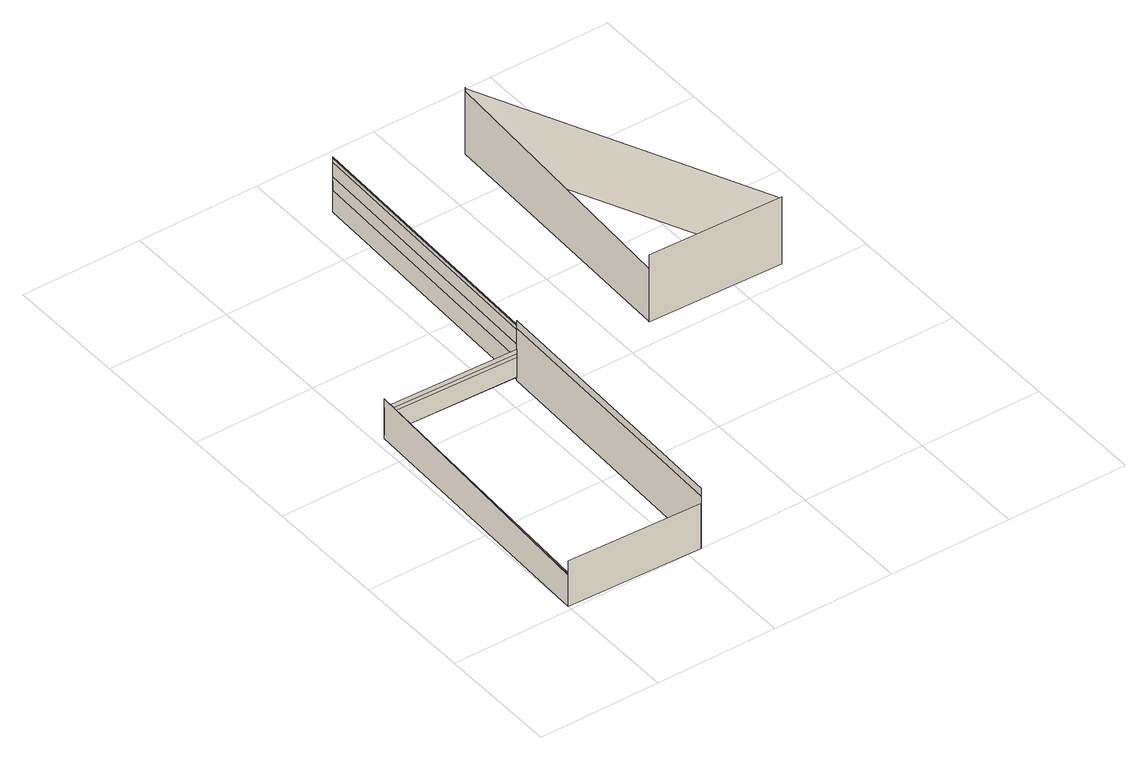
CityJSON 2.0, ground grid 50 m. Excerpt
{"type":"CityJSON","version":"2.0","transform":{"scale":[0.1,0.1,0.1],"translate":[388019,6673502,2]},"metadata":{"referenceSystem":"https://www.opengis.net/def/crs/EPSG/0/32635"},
"CityObjects":{
"building1":{"type":"Building","attributes":{"measuredHeight":15.3,"roofType":"1000","storeysAboveGround":4,"yearOfConstruction":2017,"class":"Omakotitalot","function":"Yhden asunnon talot","usage":"Asuinrakennus","VTJ_PRT":"103520367N","RATU":63323},"address":[{"CountryName":"Finland","LocalityName":"Helsinki","ThoroughfareNumber":"31","ThoroughfareName":"Arcturuksenkatu","PostalCode":"00540"}],"geometry":[{"type":"MultiSurface","lod":"2","boundaries":[[[0,1,2,1]]],"semantics":{"surfaces":[{"type":"WallSurface"}],"values":[0]}}]},
"building2":{"type":"Building","attributes":{"measuredHeight":16.5,"roofType":"2100;2100","storeysAboveGround":4,"yearOfConstruction":2015,"class":"Asuinkerrostalot","function":"Muut kerrostalot","usage":"Asuinrakennus","VTJ_PRT":"102821537S","RATU":62413},"address":[{"CountryName":"Finland","LocalityName":"Helsinki","ThoroughfareNumber":"6","ThoroughfareName":"Arcturuksenkatu","PostalCode":"00540"}],"geometry":[{"type":"Solid","lod":"2","boundaries":[[[[3,4,5]],[[6,7,8]],[[9,6,8]],[[10,11,8]],[[8,5,12,11]],[[4,12,5]],[[13,10,8]],[[5,14,3]],[[6,13,8]],[[7,15,8]],[[8,11,13]],[[6,8,15]],[[8,15,16,9]],[[3,14,13]],[[8,13,14,5]],[[11,15,8]],[[6,15,7,6,9,16,12,4,3,13,11,10,13]],[[16,15,11,12]]]],"semantics":{"surfaces":[{"type":"WallSurface"},{"type":"RoofSurface"}],"values":[[0,0,0,0,0,0,0,0,0,0,0,0,0,1,0,0,1,1]]}}]},
"building3":{"type":"Building","attributes":{"measuredHeight":16.9,"roofType":"1000","yearOfConstruction":2013,"usage":"Varastorakennus"},"address":[{"CountryName":"Finland","LocalityName":"Helsinki"}]},
"building4":{"type":"Building","attributes":{"measuredHeight":12.6,"roofType":"1000","storeysAboveGround":4,"yearOfConstruction":2019,"class":"Asuinkerrostalot","function":"Muut kerrostalot","usage":"Asuinrakennus","VTJ_PRT":"1036517561","RATU":66213},"address":[{"CountryName":"Finland","LocalityName":"Helsinki","ThoroughfareNumber":"9","ThoroughfareName":"Polariksenkatu","PostalCode":"00540"}]},
"building5":{"type":"Building","attributes":{"measuredHeight":11,"roofType":"1000","yearOfConstruction":2018,"usage":"Varastorakennus","RATU":0},"address":[{"CountryName":"Finland","LocalityName":"Helsinki"}]},
"building6":{"type":"Building","attributes":{"measuredHeight":26.6,"roofType":"1000","yearOfConstruction":2015,"usage":"Asuinrakennus","RATU":0},"address":[{"CountryName":"Finland","LocalityName":"Helsinki","ThoroughfareNumber":"4","ThoroughfareName":"Capellan puistotie","PostalCode":"00540"}],"geometry":[{"type":"Solid","lod":"2","boundaries":[[[[17,18,19,20]],[[20,21,22,17]],[[23,20,21,24,25]],[[18,22,21,19]],[[20,19,21]],[[17,22,26]],[[17,26,22,18]],[[23,25,24,20]],[[20,24,21]],[[23,20,17,20]]]],"semantics":{"surfaces":[{"type":"WallSurface"},{"type":"GroundSurface"}],"values":[[0,0,0,0,0,0,0,0,0,1]]}}]},
"building7":{"type":"Building","attributes":{"measuredHeight":12.1,"roofType":"1000;2100","storeysAboveGround":3,"yearOfConstruction":2014,"class":"Rivitalot","function":"Rivitalot","usage":"Asuinrakennus","VTJ_PRT":"102274850P","RATU":59083},"address":[{"CountryName":"Finland","LocalityName":"Helsinki","ThoroughfareNumber":"9","ThoroughfareName":"Antareksenkatu","PostalCode":"00540"}],"geometry":[{"type":"Solid","lod":"2","boundaries":[[[[27,28,29]],[[30,31,32,29]],[[27,33,34,35,36,28]],[[29,28,36,30,29,32,37]],[[37,32,31]],[[27,29,37,31,30,36,35,34,33]]]],"semantics":{"surfaces":[{"type":"WallSurface"},{"type":"RoofSurface"}],"values":[[0,0,0,0,1,0]]}}]},
"building8":{"type":"Building","attributes":{"measuredHeight":12.4,"roofType":"1000;2100","storeysAboveGround":3,"yearOfConstruction":2014,"class":"Rivitalot","function":"Rivitalot","usage":"Asuinrakennus","VTJ_PRT":"102274851R","RATU":59084},"address":[{"CountryName":"Finland","LocalityName":"Helsinki","ThoroughfareNumber":"10","ThoroughfareName":"Polariksenkatu","PostalCode":"00540"}],"geometry":[{"type":"MultiSurface","lod":"2","boundaries":[[[38,39,40,41,28,36,42,43]],[[42,36,28,44]],[[38,43,42,36,42,44,28,41,40,39]]],"semantics":{"surfaces":[{"type":"WallSurface"}],"values":[0,0,0]}}]},
"building9":{"type":"Building","attributes":{"measuredHeight":24.4,"roofType":"1000","storeysAboveGround":6,"yearOfConstruction":2013,"class":"Asuinkerrostalot","function":"Muut kerrostalot","usage":"Asuinrakennus","VTJ_PRT":"103423483C","RATU":59086},"address":[{"CountryName":"Finland","LocalityName":"Helsinki","ThoroughfareNumber":"6","ThoroughfareName":"Capellan puistotie","PostalCode":"00540"}],"geometry":[{"type":"MultiSurface","lod":"2","boundaries":[[[45,46,47]],[[48,45,47,49]],[[49,46,48]],[[46,45,48]],[[47,50,51,49]],[[49,47,46]],[[49,51,46]],[[50,47,46]],[[46,51,50]]],"semantics":{"surfaces":[{"type":"WallSurface"}],"values":[0,0,0,0,0,0,0,0,0]}}]},
"building10":{"type":"Building","attributes":{"measuredHeight":13.5,"roofType":"1000","storeysAboveGround":3,"yearOfConstruction":2014,"class":"Omakotitalot","function":"Yhden asunnon talot","usage":"Asuinrakennus","VTJ_PRT":"102553047T","RATU":59384},"address":[{"CountryName":"Finland","LocalityName":"Helsinki","ThoroughfareNumber":"18","ThoroughfareName":"Antareksenkatu","PostalCode":"00540"}],"geometry":[{"type":"MultiSurface","lod":"2","boundaries":[[[52,53,54]],[[54,53,52,55,56]],[[56,55,52,54]]],"semantics":{"surfaces":[{"type":"WallSurface"}],"values":[0,0,0]}}]},
"building11":{"type":"Building","attributes":{"measuredHeight":23.5,"roofType":"1000","storeysAboveGround":6,"yearOfConstruction":2013,"class":"Asuinkerrostalot","function":"Muut kerrostalot","usage":"Asuin- ja liikerakennus","VTJ_PRT":"103305567M","RATU":58892},"address":[{"CountryName":"Finland","LocalityName":"Helsinki","ThoroughfareNumber":"22","ThoroughfareName":"Antareksenkatu","PostalCode":"00540"}],"geometry":[{"type":"MultiSurface","lod":"2","boundaries":[[[57,58,59,60,61]],[[62,51,63,64]],[[65,62,64,66]],[[59,58,63]],[[51,60,59,63]],[[61,60,51]],[[66,63,67,68]],[[66,68,69,68]],[[68,69,68,67]],[[57,61,51,63,68]],[[66,58,57,68]],[[66,63,58]],[[66,64,63]],[[65,51,62]],[[65,66,68,63,51]]],"semantics":{"surfaces":[{"type":"RoofSurface","ZMax":23.5,"Area":33.6,"ZMin":23,"ZMinASL":27.1,"RoofPitch":84.1,"ZMaxASL":27.6,"RoofOrientation":119.9},{"type":"WallSurface","ZMax":21,"ZMin":14.8,"ZMinASL":19,"Area":66.1,"ZMaxASL":25.1},{"type":"WallSurface","ZMax":14.8,"ZMin":-0.1,"ZMinASL":4,"Area":190.2,"ZMaxASL":18.9},{"type":"WallSurface","ZMax":23.5,"ZMin":21,"ZMinASL":25,"Area":10.2,"ZMaxASL":27.6},{"type":"WallSurface","ZMax":23.5,"ZMin":21,"ZMinASL":25,"Area":19.5,"ZMaxASL":27.6},{"type":"WallSurface","ZMax":23.5,"ZMin":21,"ZMinASL":25,"Area":9.6,"ZMaxASL":27.6},{"type":"WallSurface","ZMax":21,"ZMin":-0.1,"ZMinASL":4,"Area":58.2,"ZMaxASL":25.1},{"type":"WallSurface","ZMax":13.2,"ZMin":-0.1,"ZMinASL":4,"Area":123.8,"ZMaxASL":17.3},{"type":"WallSurface","ZMax":13.9,"ZMin":7.9,"ZMinASL":12,"Area":63,"ZMaxASL":18},{"type":"WallSurface","ZMax":23,"ZMin":7.9,"ZMinASL":12,"Area":14,"ZMaxASL":27.1},{"type":"WallSurface","ZMax":23,"ZMin":-0.1,"ZMinASL":4,"Area":27.9,"ZMaxASL":27.2},{"type":"WallSurface","ZMax":23.1,"ZMin":-0.1,"ZMinASL":4,"Area":43.6,"ZMaxASL":27.2},{"type":"WallSurface","ZMax":21,"ZMin":-0.1,"ZMinASL":4,"Area":114.4,"ZMaxASL":25.1},{"type":"WallSurface","ZMax":21,"ZMin":-0.1,"ZMinASL":4,"Area":195.3,"ZMaxASL":25.1},{"type":"WallSurface","ZMax":21,"ZMin":-0.1,"ZMinASL":4,"Area":112.2,"ZMaxASL":25.1}],"values":[0,1,2,3,4,5,6,7,8,9,10,11,12,13,14]}}]},
"building12":{"type":"Building","attributes":{"measuredHeight":23.4,"roofType":"2100","storeysAboveGround":5,"yearOfConstruction":2018,"class":"Asuinkerrostalot","function":"Muut kerrostalot","usage":"Asuinrakennus","VTJ_PRT":"103557252H","RATU":64497},"address":[{"CountryName":"Finland","LocalityName":"Helsinki","ThoroughfareNumber":"1","ThoroughfareName":"Capellanaukio","PostalCode":"00540"}],"geometry":[{"type":"Solid","lod":"2","boundaries":[[[[70,71,72]],[[73,70,72]],[[73,71,70]],[[73,72,71]]]],"semantics":{"surfaces":[{"type":"WallSurface"},{"type":"RoofSurface"}],"values":[[0,0,1,0]]}}]},
"building13":{"type":"Building","attributes":{"measuredHeight":29.6,"roofType":"1000","storeysAboveGround":8,"yearOfConstruction":2017,"class":"Asuinkerrostalot","function":"Muut kerrostalot","usage":"Asuinrakennus","VTJ_PRT":"103529164E","RATU":63915},"address":[{"CountryName":"Finland","LocalityName":"Helsinki","ThoroughfareNumber":"5","ThoroughfareName":"Sörnäistenlaituri","PostalCode":"00540"}],"geometry":[{"type":"MultiSurface","lod":"2","boundaries":[[[74,75,76,72]]],"semantics":{"surfaces":[{"type":"WallSurface"}],"values":[0]}}]},
"building14":{"type":"Building","attributes":{"measuredHeight":29.5,"roofType":"2100;1000","storeysAboveGround":8,"yearOfConstruction":2016,"class":"Asuinkerrostalot","function":"Muut kerrostalot","usage":"Asuin- ja liikerakennus","VTJ_PRT":"103509649X","RATU":63304},"address":[{"CountryName":"Finland","LocalityName":"Helsinki","ThoroughfareNumber":"21","ThoroughfareName":"Leonkatu","PostalCode":"00540"}],"geometry":[{"type":"Solid","lod":"2","boundaries":[[[[77,71,78,79,80]],[[78,81,79]],[[77,80,81,78,71]],[[82,80,79,81,83]],[[82,83,81,80]],[[77,80,82,80]]]],"semantics":{"surfaces":[{"type":"WallSurface"},{"type":"RoofSurface"},{"type":"GroundSurface"}],"values":[[0,1,0,0,0,2]]}}]}
},
"vertices":[
[1,18,16],[1,18,135],[1,18,168],
[35,1132,170],[35,1132,175],[35,1132,7],[1,18,152],[1,18,154],[1,18,7],[1,18,157],[1,18,150],[1,18,145],[35,1132,182],[1,18,147],[35,1132,171],[1,18,149],[1,18,156],
[590,1115,8],[590,1115,238],[556,1,238],[556,1,8],[556,1,274],[590,1115,274],[1,18,8],[556,1,208],[1,18,208],[590,1115,208],
[590,1115,24],[590,1115,145],[590,1115,109],[35,1132,109],[35,1132,126],[590,1115,126],[35,1132,24],[35,1132,103],[35,1132,113],[35,1132,145],[590,1115,135],
[35,1132,22],[590,1115,22],[590,1115,108],[590,1115,111],[35,1132,110],[35,1132,108],[590,1115,110],
[590,1115,221],[590,1115,263],[590,1115,199],[590,1115,229],[590,1115,19],[590,1115,224],[590,1115,231],
[624,2228,106],[624,2228,147],[624,2228,12],[590,1115,106],[590,1115,12],
[624,2228,251],[624,2228,252],[624,2228,256],[590,1115,256],[590,1115,251],[590,1115,169],[624,2228,231],[624,2228,169],[590,1115,20],[624,2228,20],[624,2228,160],[624,2228,100],[624,2228,153],
[1144,1098,175],[1144,1098,246],[1144,1098,12],[1144,1098,242],
[1699,1081,12],[1699,1081,308],[1144,1098,308],
[1144,1098,13],[1178,2211,290],[1178,2211,307],[1178,2211,13],[1178,2211,303],[1699,1081,13],[1699,1081,303]
]}
